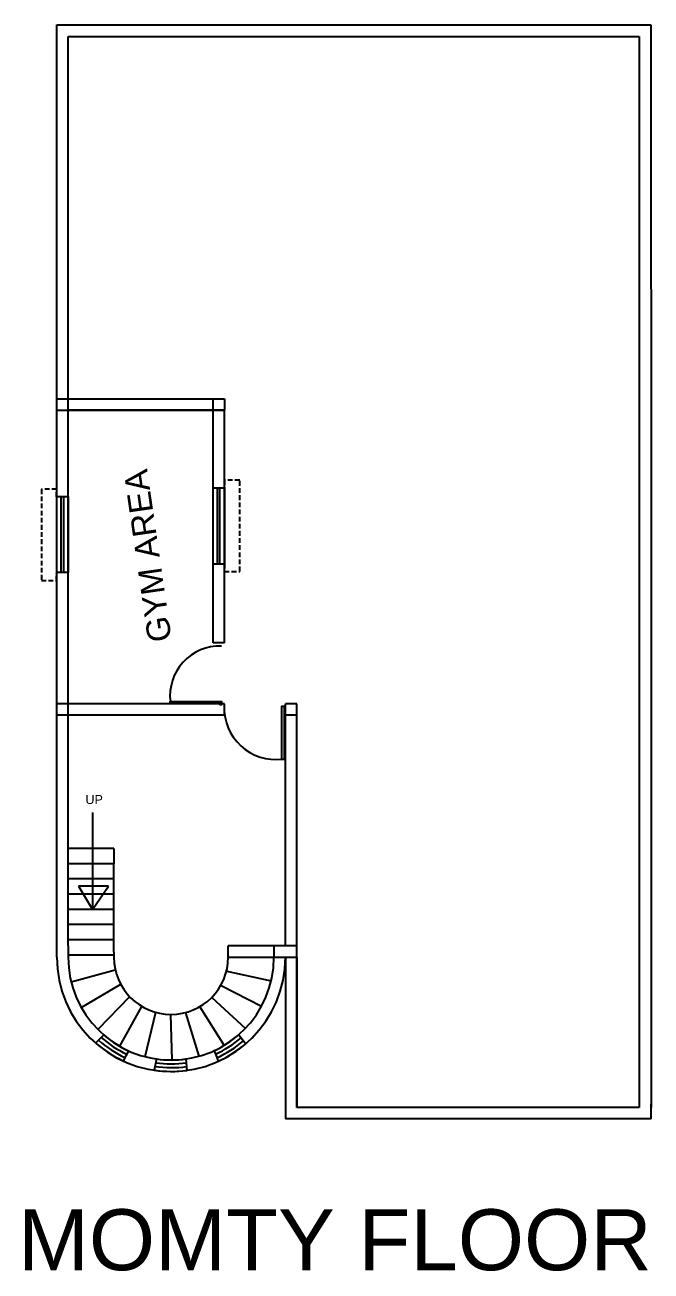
# Model space of a CAD drawing. Header units: inches. Extents: x 0 to 2330, y 0 to 1444.
# Drawn here: x 1837 to 2330, y 359 to 1341 of the extents above; entities that cross this region are included whole.
import ezdxf

# ---------------------------------------------------------------- set-up
doc = ezdxf.new("R2010")
doc.units = ezdxf.units.IN
doc.header["$MEASUREMENT"] = 0
doc.linetypes.add('HIDDEN', pattern=[0.375, 0.25, -0.125])
for name, color, linetype in [('CHAJJA', 31, 'HIDDEN'), ('DIMENSION', 51, 'HIDDEN'), ('dIMENSIONS', 40, 'Continuous'), ('DOOR', 1, 'Continuous'), ('STAIRS', 32, 'Continuous'), ('WALLS', 7, 'Continuous'), ('WINDOW', 80, 'Continuous')]:
    doc.layers.add(name, color=color, linetype=linetype)
doc.styles.get("Standard").update_dxf_attribs({"font": 'arial.ttf'})

# ---------------------------------------------------------------- blocks, each defined once
blk = doc.blocks.new('*U43')
blk.add_line((-1.76, -0.17), (-1.76, -36))
blk = doc.blocks.new('*U44')
at = {"layer": 'STAIRS', "color": 0, "linetype": 'ByBlock', "lineweight": -2, "transparency": 16777216}
for p, rotation in [((1907.44, 606.46), 270), ((1909.03, 594.6), 285.2788745368219), ((1996.47, 597.16), 78.06761990504134), ((1913.69, 583.58), 300.5577490736438), ((1992.46, 585.88), 62.78874536821938), ((1921.09, 574.18), 315.8366236104658), ((1985.62, 576.07), 47.50987083139749), ((1930.7, 567.06), 331.1154981472877), ((1941.86, 562.72), 346.3943726841097), ((1953.76, 561.48), 1.673247220931602), ((1965.56, 563.42), 16.95212175775356), ((1976.44, 568.4), 32.23099629457546)]:
    blk.add_blockref('*U43', p, dxfattribs=dict(at, rotation=rotation))
blk = doc.blocks.new('WIN DOW')
at = {"layer": 'WINDOW'}
for p, q in [((5769.22, 2754.53), (5762.88, 2748.11)), ((5875.45, 2754.53), (5881.01, 2747.44)), ((5788.65, 2742.01), (5784.38, 2734.07)), ((5856.12, 2742.06), (5859.35, 2733.64)), ((5810.83, 2735.5), (5808.98, 2726.67)), ((5833.95, 2735.52), (5834.67, 2726.53))]:
    blk.add_line(p, q, dxfattribs=at)
for radius, start, end in [(87, 228.76793, 245.17595), (84, 228.89052, 245.29854), (81, 229.02221, 245.43023), (81, 294.65429, 310.97779), (84, 294.5226, 310.93062), (87, 294.4, 310.80802), (90, 228.65352, 245.06154), (90, 294.2856, 310.69361), (84, 261.70656, 278.11458), (81, 261.83825, 278.24627), (90, 261.46956, 277.87758), (87, 261.58397, 277.99198)]:
    blk.add_arc((5822.33, 2815.68), radius, start, end, dxfattribs=at)
blk = doc.blocks.new('DOORS')
at = {"layer": 'DOOR'}
blk.add_line((3186.14, 3188.71), (3187.61, 3188.71), dxfattribs=at)
for points in [[(3187.61, 3187.94), (3187.61, 3152.88), (3186.14, 3152.88), (3186.14, 3188.71)], [(3186.14, 3187.94), (3186.14, 3188.71), (3188.32, 3188.71), (3188.32, 3187.94), (3187.61, 3187.94)]]:
    blk.add_lwpolyline(points, dxfattribs=at)
blk.add_arc((3182.04, 3187.61), 34.82, 178.19256, 276.79379, dxfattribs=at)
blk = doc.blocks.new('WINDOE')
for p, q in [((3462.97, 3398.72), (3471.97, 3398.72)), ((3462.97, 3338.72), (3462.97, 3398.72)), ((3466.47, 3398.72), (3466.47, 3338.72)), ((3468.47, 3398.72), (3468.47, 3338.72)), ((3471.97, 3398.72), (3471.97, 3338.72)), ((3471.97, 3338.72), (3462.97, 3338.72))]:
    blk.add_line(p, q)

msp = doc.modelspace()

# ---------------------------------------------------------------- linework, layer by layer
for p, q in [((1890.52536, 720.61449), (1890.52536, 644.21905)), ((1903.07359, 662.62746), (1879.58885, 662.62746)), ((1879.58885, 662.62746), (1890.52536, 644.21905)), ((1890.52536, 644.21905), (1903.07359, 662.62746))]:
    msp.add_line(p, q)
at = {"layer": 'CHAJJA', "ltscale": 15}
for p, q in [((2006.46467, 982.5031), (1994.46467, 982.5031)), ((1994.46467, 982.5031), (1994.46467, 976.5031)), ((2006.46467, 910.5031), (2006.46467, 982.5031)), ((1862.27384, 975.21595), (1850.27384, 975.21595)), ((1850.27384, 975.21595), (1850.27384, 903.21595)), ((1862.27384, 969.21595), (1862.27384, 975.21595)), ((1994.46467, 916.5031), (1994.46467, 910.5031)), ((1862.27384, 903.21595), (1862.27384, 909.21595)), ((1994.46467, 910.5031), (2006.46467, 910.5031)), ((1850.27384, 903.21595), (1862.27384, 903.21595))]:
    msp.add_line(p, q, dxfattribs=at)
at = {"layer": 'STAIRS'}
for p, q in [((1907.26886, 692.21905), (1871.44135, 692.21905)), ((1907.26886, 692.21905), (1907.26886, 680.21905)), ((1907.26886, 680.21905), (1871.44135, 680.21905)), ((1907.26886, 668.21905), (1907.26886, 680.21905)), ((1907.26886, 668.21905), (1871.44135, 668.21905)), ((1871.44135, 615.4609), (1871.44135, 668.21905)), ((1907.26886, 632.21905), (1907.26886, 668.21905)), ((1907.26886, 656.21905), (1871.44135, 656.21905)), ((1907.26886, 644.21905), (1871.44135, 644.21905)), ((1907.26886, 632.21905), (1871.44135, 632.21905)), ((1907.26886, 610.4609), (1907.26886, 632.21905)), ((1907.26886, 620.21905), (1871.44135, 620.21905)), ((1871.46467, 615.4609), (1871.49177, 606.4609)), ((1907.26886, 610.4609), (1907.47029, 604.84723)), ((1997.44135, 606.4609), (1997.44135, 615.4609)), ((2033.47691, 615.4609), (1997.44135, 615.4609)), ((2033.46467, 615.4609), (2033.44108, 606.25339)), ((2033.44108, 606.25339), (1997.44135, 606.25339))]:
    msp.add_line(p, q, dxfattribs=at)
for radius in [81, 45]:
    msp.add_arc((1952.44135, 606.4609), radius, 180, 0, dxfattribs=at)
at = {"layer": 'WALLS'}
for p, q in [((1862.44135, 957.71905), (1862.44135, 1341.10094)), ((1862.44135, 1341.10094), (2330.18991, 1341.10094)), ((2330.18991, 1341.10638), (2330.44135, 924.61514)), ((1871.44135, 806.21905), (1871.44135, 1332.10094)), ((1871.44135, 1332.10094), (2321.18991, 1332.10094)), ((2321.18991, 1332.10094), (2321.18991, 488.21905)), ((1862.44135, 1046.45985), (1994.46467, 1046.45985)), ((1985.46467, 854.21905), (1985.46467, 1046.45985)), ((1994.46467, 1046.45985), (1994.46467, 1037.45985)), ((1862.44135, 1037.45985), (1994.46467, 1037.45985)), ((1994.46467, 1037.45985), (1871.44135, 1037.45985)), ((1994.46467, 854.21905), (1994.46467, 1037.45985)), ((1871.44135, 911.21905), (1871.44135, 968.21905)), ((1862.44135, 606.4609), (1862.44135, 957.71905)), ((2330.44135, 959.21905), (2330.44135, 806.21905)), ((1871.44135, 806.21905), (1871.44135, 911.21905)), ((1871.44135, 806.21905), (1871.44135, 863.21905)), ((1994.46467, 854.21905), (1985.46467, 854.21905)), ((1994.46467, 806.21905), (1862.44135, 806.21905)), ((1871.44135, 677.21905), (1871.44135, 806.21905)), ((1994.46467, 806.21905), (1871.44135, 806.21905)), ((1994.46467, 797.21905), (1994.46467, 806.21905)), ((2051.46467, 806.21905), (2042.46467, 806.21905)), ((2042.46467, 615.4609), (2042.46467, 806.21905)), ((2051.46467, 615.4609), (2051.46467, 806.21905)), ((2330.44135, 806.21905), (2330.44135, 767.21905)), ((1994.46467, 797.21905), (1862.44135, 797.21905)), ((2051.46467, 797.21905), (2042.46467, 797.21905)), ((2330.44135, 797.21905), (2330.44135, 677.21905)), ((1871.44135, 668.21905), (1871.44135, 677.21905)), ((2330.44135, 677.21905), (2330.44135, 488.21905)), ((1871.46467, 615.4609), (1871.44135, 615.4609)), ((2051.46467, 615.4609), (2033.46467, 615.4609)), ((2051.46467, 488.21905), (2051.46467, 615.4609)), ((1871.46467, 606.4609), (1871.49177, 606.4609)), ((2033.44135, 606.4609), (2042.46467, 606.4609)), ((2033.44135, 606.4609), (2051.46467, 606.4609)), ((2042.46467, 599.46971), (2042.17117, 599.49251)), ((2042.46467, 606.4609), (2042.46467, 479.21905)), ((2051.46467, 606.4609), (2051.44135, 606.4609)), ((2051.46467, 606.4609), (2051.46467, 488.21905)), ((2321.18991, 488.21905), (2051.46467, 488.21905)), ((2129.44135, 488.21905), (2051.46467, 488.21905)), ((2132.44135, 488.21905), (2129.44135, 488.21905)), ((2330.44135, 479.21905), (2330.44135, 490.80113)), ((2051.44135, 479.21905), (2042.46467, 479.21905)), ((2054.46467, 479.21905), (2051.44135, 479.21905)), ((2330.44135, 479.21905), (2054.46467, 479.21905))]:
    msp.add_line(p, q, dxfattribs=at)
msp.add_arc((1952.44135, 606.4609), 90, 180, 0, dxfattribs=at)

# ---------------------------------------------------------------- block references
at = {"layer": 'DOOR', "xscale": 1.126286227519279, "yscale": 1.126286227519279, "zscale": 1.126286227519279, "rotation": 270}
msp.add_blockref('DOORS', (-1599.35805, 4396.37826), dxfattribs=at)
at = {"layer": 'DOOR', "xscale": 1.168569939914548, "yscale": 1.168569939914548, "zscale": 1.168569939914548}
msp.add_blockref('DOORS', (-1683.48264, -2921.96886), dxfattribs=at)
at = {"layer": 'STAIRS'}
msp.add_blockref('*U44', (0, 0), dxfattribs=at)
at = {"layer": 'WINDOW', "rotation": 180}
for p in [(5457.43405, 4315.06356), (5334.41073, 4308.27216)]:
    msp.add_blockref('WINDOE', p, dxfattribs=at)
at = {"layer": 'WINDOW'}
msp.add_blockref('WIN DOW', (-3869.75504, -2209.15136), dxfattribs=at)

# ---------------------------------------------------------------- texts
at = {"layer": 'DIMENSION', "insert": (1831.85825, 407.89197), "char_height": 48, "attachment_point": 1}
msp.add_mtext_dynamic_manual_height_columns('MOMTY FLOOR', width=2130.3561267, gutter_width=17.49814, heights=[0], dxfattribs=at)
at = {"layer": 'dIMENSIONS', "insert": (1934.61373, 853.62364), "char_height": 18.57627, "attachment_point": 1, "rotation": 98.17578352}
msp.add_mtext_dynamic_manual_height_columns('GYM AREA', width=380.7083862, gutter_width=92.88135, heights=[0], dxfattribs=at)
at = {"layer": 'dIMENSIONS', "insert": (1884.97724, 734.3121), "char_height": 7.097965, "attachment_point": 1}
msp.add_mtext_dynamic_manual_height_columns('UP', width=145.4680952, gutter_width=35.48982, heights=[0], dxfattribs=at)

doc.saveas('drawing.dxf')
